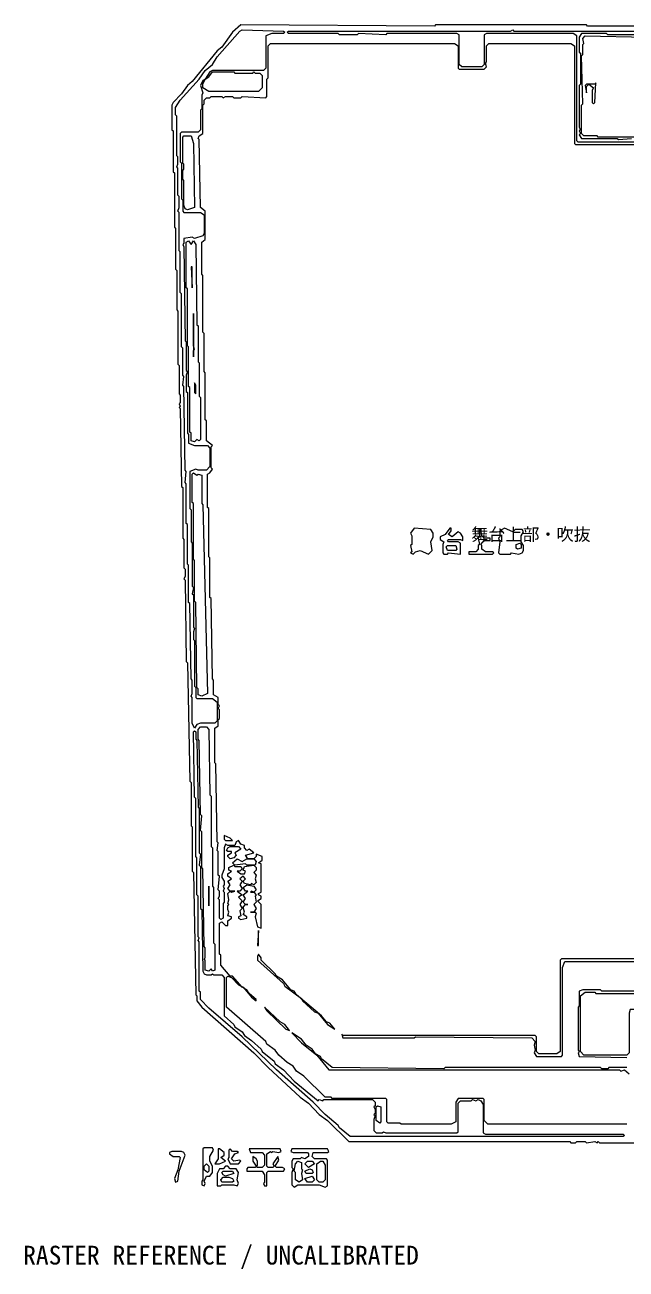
# Model space of a CAD drawing. Header units: millimetres. Extents: x -943 to 53669, y -4146 to 35616.
# Drawn here: x -943 to 18281, y -4146 to 35616 of the extents above; entities that cross this region are included whole.
import ezdxf

# ---------------------------------------------------------------- set-up
doc = ezdxf.new("R2010")
doc.units = ezdxf.units.MM
for name, color, linetype, lineweight, true_color in [('ANNOTATION', 7, 'Continuous', 18, 0x50555f), ('EDITABLE_ROOM_LABELS', 7, 'Continuous', 18, 0x50555f), ('RASTER_CONTOURS', 7, 'Continuous', 18, 0x50555f)]:
    doc.layers.add(name, color=color, linetype=linetype, lineweight=lineweight, true_color=true_color)
doc.styles.add('JAPANESE', font='msgothic.ttc')

msp = doc.modelspace()

# ---------------------------------------------------------------- linework, layer by layer
at = {"layer": 'RASTER_CONTOURS'}
for points in [[(19287, 35576), (17047, 35576), (17009, 35616), (12188, 35616), (12150, 35576), (5963, 35616), (5697, 35379), (5356, 34906), (5204, 34788), (4407, 33802), (4255, 33684), (4065, 33408), (3799, 33132), (3761, 33053), (3761, 32264), (3799, 32225), (3799, 30923), (3837, 30884), (3837, 29149), (3875, 29110), (3875, 27808), (3913, 27769), (3913, 26507), (3951, 26468), (3951, 24772), (3989, 24733), (3989, 23826), (4027, 23786), (4027, 23550), (3989, 23510), (4027, 23432), (3989, 23392), (4027, 23353), (4065, 20868), (4103, 20829), (4103, 19212), (4141, 19173), (4141, 18266), (4179, 18227), (4179, 17990), (4141, 17911), (4179, 17872), (4217, 15269), (4255, 15230), (4331, 11444), (4369, 11405), (4369, 10025), (4407, 9985), (4407, 8566), (4445, 8527), (4521, 4623), (4559, 4583), (4559, 4426), (4710, 4229), (6381, 2770), (6836, 2296), (7861, 1350), (8127, 1153), (8468, 798), (8734, 601), (9417, -69), (16478, -69), (16516, -109), (16667, -109), (16705, -69), (16971, -69), (17009, -109), (17275, -69), (17351, -109), (17389, -69), (17427, -109), (21830, -109)], [(18983, 31870), (16743, 31870), (16705, 31909), (16705, 35261), (16591, 35340), (13820, 35340), (13745, 35300), (13745, 34354), (13669, 34275), (13023, 34275), (12947, 34354), (12947, 35300), (12871, 35340), (10632, 35340), (10594, 35300), (9721, 35340), (9683, 35300), (9114, 35300), (9076, 35340), (7481, 35340), (7443, 35379), (7481, 35419), (14580, 35419), (14656, 35458), (14694, 35419), (18603, 35419)], [(18300, 483), (13858, 483), (13745, 601), (13745, 1271), (13707, 1311), (12909, 1311), (12834, 1192), (12834, 561), (12682, 483), (11087, 483), (11049, 522), (10670, 522), (10632, 561), (10632, 1271), (10594, 1311), (8886, 1311), (8848, 1350), (8658, 1350), (7975, 2020), (7747, 2178), (7633, 2336), (7443, 2454), (7178, 2691), (7064, 2848), (6798, 3046), (6760, 3124), (5507, 4229), (5507, 5175), (5545, 5214), (5659, 5175), (5887, 4938), (6039, 4859), (6305, 4544), (6456, 4426), (6456, 4465), (6229, 4662), (6153, 4781), (6001, 4859), (5697, 5214), (5621, 5214), (5318, 5569), (5318, 5885), (5280, 5924), (5280, 6910), (5356, 6949), (5470, 6831), (5545, 6831), (5545, 6989), (5659, 7068), (5659, 7107), (5545, 7146), (5583, 7265), (5545, 7344), (5545, 7462), (5583, 7501), (5545, 7541), (5583, 7659), (5545, 7856), (5621, 7935), (5659, 7896), (5773, 7935), (5621, 7935), (5545, 8014), (5621, 8132), (5545, 8250), (5659, 8329), (5545, 8408), (5545, 8487), (5659, 8566), (5583, 8605), (5583, 8684), (5735, 8763), (5773, 8724), (5963, 8724), (6001, 8645), (5925, 8566), (5849, 8566), (5963, 8487), (6077, 8487), (6115, 8566), (6039, 8605), (6077, 8724), (6381, 8763), (6456, 8684), (6456, 8605), (6381, 8527), (6456, 8448), (6418, 8329), (6456, 8211), (6381, 8132), (6305, 8172), (6267, 8132), (6077, 8172), (6039, 8250), (6115, 8329), (6039, 8408), (5925, 8329), (6001, 8250), (5925, 8132), (6001, 8014), (5925, 7935), (5849, 7935), (6001, 7817), (5887, 7738), (6001, 7620), (5925, 7501), (6001, 7383), (5925, 7304), (5963, 7146), (5887, 7107), (5887, 7068), (5963, 7028), (6153, 7068), (6153, 7107), (6039, 7186), (6077, 7265), (6039, 7422), (6115, 7501), (6191, 7501), (6115, 7501), (6039, 7580), (6115, 7698), (6039, 7817), (6191, 7935), (6115, 7935), (6039, 8053), (6153, 8132), (6381, 8093), (6456, 7974), (6381, 7896), (6305, 7935), (6267, 7896), (6381, 7896), (6456, 7817), (6418, 7777), (6456, 7580), (6381, 7501), (6456, 7383), (6381, 7265), (6267, 7265), (6418, 7265), (6456, 7225), (6418, 7107), (6494, 6792), (6608, 6752), (6608, 7501), (6494, 7620), (6608, 7698), (6608, 7777), (6532, 7817), (6532, 7856), (6608, 7896), (6608, 8803), (6532, 8842), (6646, 8921), (6646, 9039), (6456, 9118), (6456, 9039), (6381, 8960), (6191, 8960), (6115, 9079), (6381, 9157), (6229, 9276), (6153, 9236), (6077, 9315), (6077, 9394), (5963, 9433), (5887, 9552), (5811, 9512), (5773, 9394), (5545, 9394), (5470, 9433), (5432, 9315), (5432, 8645), (5356, 8448), (5356, 8369), (5432, 8250), (5432, 8132), (5394, 8093), (5432, 8014), (5394, 7935), (5432, 7896), (5432, 7580), (5394, 7541), (5394, 7068), (5318, 7028), (5280, 7068), (5280, 7659), (5242, 7698), (5280, 7777), (5280, 7935), (5242, 7974), (5280, 8408), (5242, 8448), (5242, 9197), (5204, 9236), (5242, 9473), (5204, 9512), (5166, 11996), (5128, 12036), (5128, 13140), (5242, 13219), (5242, 13416), (5280, 13455), (5280, 13731), (5242, 13771), (5280, 13850), (5242, 13889), (5242, 14126), (5090, 14205), (5090, 14678), (5052, 14717), (5014, 17280), (4976, 17320), (4976, 18581), (4938, 18621), (4938, 20159), (4900, 20198), (4900, 21263), (4976, 21302), (5052, 21421), (5014, 21460), (5014, 22130), (5052, 22170), (4862, 22327), (4862, 22958), (4824, 22998), (4824, 24496), (4786, 24536), (4786, 25758), (4748, 25797), (4748, 27611), (4710, 27651), (4710, 28676), (4824, 28755), (4824, 29662), (4672, 29780), (4634, 31949), (4596, 31988), (4634, 32067), (4748, 32146), (4748, 33053), (4786, 33092), (4786, 33210), (4862, 33289), (4976, 33289), (5014, 33329), (5356, 33329), (5394, 33289), (5470, 33329), (5697, 33329), (5735, 33289), (5963, 33289), (6001, 33329), (6760, 33289), (6798, 33329), (6798, 33881), (6836, 33920), (6836, 34945), (6912, 35024), (12796, 35024), (12909, 34945), (12909, 34236), (12947, 34196), (13745, 34196), (13820, 34275), (13782, 34393), (13820, 34433), (13820, 34945), (13896, 35024), (16516, 35024), (16629, 34945), (16629, 31830), (16667, 31791), (18907, 31791)], [(18983, 35300), (17692, 35300), (17654, 35340), (16857, 35340), (16781, 35221), (16781, 34748), (16819, 34709), (16819, 33723), (16781, 33684), (16781, 32343), (16819, 32264), (16781, 32225), (16819, 32146), (16781, 32106), (16857, 31988), (17996, 31988), (18034, 31949), (18451, 31988)], [(18907, 32028), (17389, 32028), (17351, 32067), (16933, 32067), (16857, 32146), (16857, 33053), (16895, 33092), (16857, 34630), (16895, 34669), (16895, 34985), (16933, 35024), (16895, 35182), (16971, 35261), (18945, 35221)], [(20008, 5766), (16212, 5766), (16174, 5727), (16174, 2809), (16060, 2730), (15491, 2730), (15415, 2809), (15415, 3282), (15377, 3322), (9227, 3322), (9189, 3361), (9227, 3243), (11505, 3243), (11543, 3282), (15263, 3243), (15377, 3124), (15339, 3006), (15377, 2848), (15339, 2770), (15415, 2651), (16212, 2651), (16250, 2691), (16250, 5490), (16326, 5687), (19400, 5687)], [(19438, 4741), (17502, 4741), (17464, 4781), (16895, 4781), (16781, 4741), (16781, 4268), (16743, 4229), (16743, 2848), (16781, 2809), (16743, 2770), (16781, 2651), (18300, 2612)], [(18300, 2296), (17730, 2296), (17692, 2257), (17502, 2257), (17464, 2296), (12492, 2296), (12454, 2257), (8886, 2296), (8544, 2572), (8506, 2651), (8354, 2730), (8241, 2888), (8051, 3006), (7899, 3203), (7595, 3400), (7899, 3085), (8392, 2691), (8772, 2218), (18072, 2218), (18110, 2178), (18224, 2218), (18376, 2099)]]:
    msp.add_lwpolyline(points, dxfattribs=at)
for points in [[(7329, 35419), (7367, 35379), (7329, 35340), (6950, 35340), (6760, 35261), (6760, 34236), (6684, 34157), (5052, 34157), (4976, 34117), (4824, 33881), (4748, 33841), (4672, 33684), (4748, 33447), (4710, 33368), (4710, 32934), (4672, 32895), (4672, 32264), (4596, 32185), (4065, 32185), (4027, 32146), (4027, 31239), (4065, 31199), (4065, 30056), (4103, 30017), (4103, 29662), (4141, 29622), (4672, 29622), (4786, 29543), (4786, 28952), (4748, 28873), (4483, 28794), (4407, 28834), (4141, 28794), (4141, 28636), (4103, 28597), (4141, 28518), (4179, 25521), (4217, 25482), (4217, 24575), (4255, 24536), (4217, 24417), (4217, 23905), (4255, 23865), (4255, 22564), (4293, 22525), (4293, 22249), (4483, 22170), (4900, 22170), (4976, 22091), (4976, 21499), (4862, 21381), (4596, 21381), (4521, 21421), (4331, 21342), (4331, 20159), (4369, 20119), (4369, 19094), (4407, 19055), (4407, 17675), (4445, 17635), (4407, 17438), (4445, 17399), (4445, 16373), (4483, 16334), (4445, 16216), (4445, 15979), (4483, 15940), (4483, 14481), (4521, 14441), (4521, 14126), (4559, 14086), (5052, 14086), (5204, 13968), (5204, 13377), (5128, 13298), (4672, 13298), (4559, 13258), (4483, 13140), (4407, 13298), (4407, 14126), (4369, 14165), (4407, 14244), (4407, 14678), (4369, 14717), (4331, 17123), (4293, 17162), (4293, 18345), (4255, 18384), (4255, 19646), (4217, 19686), (4217, 20947), (4179, 20987), (4217, 21342), (4179, 21381), (4141, 24062), (4103, 24102), (4141, 24378), (4103, 24417), (4103, 25285), (4065, 25324), (4065, 27020), (4027, 27059), (4027, 28360), (3989, 28400), (3989, 29622), (3951, 29662), (3989, 29780), (3989, 30135), (3951, 30174), (3951, 31042), (3913, 31081), (3951, 31160), (3951, 31397), (3913, 31436), (3913, 32698), (3875, 32737), (3875, 32974), (4027, 33210), (4634, 33881), (4824, 34157), (5052, 34354), (5204, 34591), (5925, 35419), (6001, 35458)], [(4748, 33723), (4824, 33881), (4938, 33960), (5052, 34117), (5735, 34117), (5773, 34078), (6343, 34078), (6381, 34117), (6418, 34078), (6570, 34078), (6646, 33999), (6646, 33605), (6532, 33486), (4938, 33486), (4748, 33605)], [(17313, 33763), (17275, 33723), (17009, 33723), (16971, 33684), (17009, 33447), (17009, 33644), (17085, 33723), (17237, 33605), (17199, 33526), (17199, 33132), (17237, 33092), (17275, 33132)], [(4141, 32067), (4369, 32067), (4445, 31830), (4483, 29780), (4255, 29701), (4179, 29741), (4141, 29859), (4141, 30647), (4103, 30687), (4103, 30963), (4141, 31002), (4141, 31160), (4103, 31199), (4103, 32028)], [(4293, 28715), (4369, 28597), (4445, 28715), (4521, 28597), (4559, 26034), (4596, 25995), (4596, 24851), (4634, 24812), (4634, 23747), (4672, 23708), (4672, 22367), (4634, 22327), (4559, 22367), (4483, 22288), (4369, 22327), (4369, 22564), (4331, 22603), (4331, 24023), (4293, 24062), (4293, 25324), (4255, 25364), (4255, 27177), (4217, 27217), (4217, 28676)], [(4369, 27887), (4407, 27217), (4407, 27887)], [(4445, 26389), (4445, 25009), (4445, 25206), (4483, 25245), (4445, 25364)], [(4483, 24181), (4483, 23865), (4521, 23826), (4521, 24102)], [(4445, 21302), (4559, 21223), (4596, 21263), (4710, 21223), (4710, 20316), (4748, 20277), (4900, 14244), (4710, 14165), (4596, 14205), (4596, 14402), (4559, 14441), (4521, 17162), (4483, 17201), (4483, 18503), (4445, 18542), (4445, 20316), (4407, 20356), (4407, 21263)], [(11505, 19528), (11391, 19370), (11429, 19291), (11429, 19015), (11391, 18976), (11429, 18779), (11391, 18739), (11467, 18700), (11543, 18779), (11695, 18818), (11960, 18700), (12074, 18818), (12036, 19094), (12112, 19252), (12112, 19370), (12036, 19488)], [(12644, 19528), (12492, 19331), (12340, 19252), (12340, 19173), (12454, 19094), (12416, 19015), (12416, 18739), (12454, 18700), (12568, 18700), (12606, 18739), (12985, 18700), (12985, 19055), (12909, 19094), (12606, 19094), (12568, 19134), (12606, 19173), (12985, 19173), (13061, 19134), (13061, 19252), (12985, 19370), (12909, 19410), (12720, 19252), (12606, 19331), (12682, 19449), (12682, 19528)], [(13593, 19488), (13593, 19252), (13555, 19212), (13593, 19015), (13555, 18976), (13555, 18857), (13479, 18779), (13251, 18779), (13251, 18700), (14010, 18700), (14048, 18739), (14010, 18779), (13782, 18779), (13669, 18857), (13669, 18976), (13631, 19015), (13745, 19134), (13934, 19134), (13934, 19212), (13745, 19212), (13669, 19291), (13631, 19488)], [(14238, 19449), (14238, 19252), (14200, 19212), (14238, 19094), (14200, 18739), (14238, 18700), (14580, 18700), (14618, 18739), (14845, 18700), (14959, 18739), (14997, 18818), (14997, 18976), (14921, 19094), (14921, 19291), (14997, 19410), (14959, 19488), (14731, 19488), (14656, 19410), (14390, 19528)], [(12530, 18936), (12568, 18976), (12834, 18976), (12871, 18857), (12834, 18818), (12568, 18818)], [(14769, 19015), (14883, 19055), (14921, 19015), (14921, 18897), (14807, 18857), (14769, 18897)], [(4672, 13179), (4862, 13179), (4938, 13101), (4976, 11011), (5014, 10971), (5014, 9355), (5052, 9315), (5052, 8093), (5090, 8053), (5090, 6279), (5128, 6240), (5128, 5411), (5052, 5372), (5014, 5451), (4938, 5372), (4824, 5411), (4824, 5727), (4786, 5766), (4824, 5806), (4824, 6121), (4786, 6161), (4748, 8645), (4710, 8684), (4710, 9828), (4672, 9867), (4710, 10340), (4672, 10380), (4634, 12746), (4596, 12785), (4596, 13101)], [(4445, 13022), (4483, 13061), (4521, 13022), (4521, 12785), (4559, 12746), (4596, 10616), (4634, 10577), (4634, 9157), (4672, 9118), (4634, 8763), (4672, 8724), (4672, 7383), (4710, 7344), (4748, 5372), (4786, 5293), (4862, 5254), (5014, 5254), (5052, 5293), (5090, 5254), (5356, 5254), (5432, 5175), (5432, 3952), (5735, 3676), (5773, 3598), (6001, 3440), (6077, 3322), (6305, 3164), (6608, 2888), (6646, 2809), (7026, 2494), (7064, 2415), (7329, 2218), (7671, 1863), (8430, 1232), (8468, 1271), (8582, 1232), (8620, 1271), (10176, 1271), (10252, 1192), (10252, 1074), (10214, 1035), (10252, 956), (10252, 837), (10214, 798), (10252, 759), (10214, 640), (10214, 285), (10290, 207), (10480, 207), (10518, 246), (10594, 207), (12871, 207), (12909, 246), (12909, 1153), (12985, 1232), (13327, 1232), (13365, 1271), (13479, 1232), (13555, 1271), (13631, 1232), (13707, 1113), (13707, 207), (13782, 167), (18186, 167), (18224, 128), (18186, 88), (9455, 88), (9114, 364), (9076, 443), (8658, 798), (8278, 1192), (7102, 2218), (6001, 3282), (4938, 4189), (4672, 4465), (4672, 4702), (4634, 4741), (4634, 6318), (4596, 6358), (4634, 6437), (4596, 6476), (4596, 7777), (4559, 7817), (4559, 9000), (4521, 9039), (4521, 10892), (4483, 10932)], [(5432, 9709), (5432, 9591), (5470, 9552), (5697, 9552), (5621, 9631)], [(5545, 9039), (5545, 9079), (5659, 9157), (5659, 9197), (5545, 9197), (5507, 9236), (5545, 9315), (5621, 9355), (5887, 9355), (5963, 9276), (5773, 9157), (5811, 9079), (5735, 9000), (5621, 8960)], [(5697, 8842), (5849, 8960), (6001, 8881), (6153, 8960), (6381, 8960), (6456, 8881), (6418, 8763), (6153, 8763), (6115, 8803), (5773, 8763)], [(4938, 8093), (4938, 7462)], [(6532, 6673), (6494, 6200), (6532, 6200)], [(6532, 5924), (6494, 5845), (6494, 5727), (7329, 4978), (7367, 4899), (7899, 4505), (7937, 4426), (8316, 4071), (8430, 4031), (8734, 3676), (8962, 3519), (8810, 3716), (8696, 3755), (8544, 3952), (7747, 4623), (7671, 4741), (7557, 4781), (7292, 5096), (7102, 5214), (7064, 5293), (6608, 5727), (6608, 5806)], [(16819, 2809), (16819, 4583), (16971, 4702), (17275, 4702), (17313, 4662), (20539, 4662), (20577, 4623), (20615, 4662), (20653, 4623), (20729, 4662), (20767, 4623), (20881, 4623), (20957, 4505), (20957, 4268), (20881, 4150), (18413, 4150), (18376, 4031), (18376, 2770), (18300, 2691), (16933, 2691)], [(6722, 4229), (6798, 4110), (7405, 3519), (7519, 3479), (7367, 3676), (7216, 3755)], [(10328, 1074), (10442, 1035), (10442, 561), (10404, 522), (10290, 601), (10290, 1035)], [(4065, -385), (3761, -385), (3685, -424), (3685, -464), (3799, -543), (3989, -543), (4027, -582), (3951, -976), (3837, -1252), (3875, -1371), (3951, -1331), (3989, -1016), (4179, -503), (4141, -424)], [(5052, -267), (4786, -267), (4748, -306), (4748, -1292), (4710, -1331), (4710, -1450), (4786, -1489), (4824, -1410), (4786, -1331), (4862, -1174), (4976, -1174), (5052, -1055), (5052, -858), (4976, -700), (4976, -543), (5090, -346)], [(5280, -306), (5242, -306), (5242, -622), (5128, -779), (5280, -779), (5470, -700), (5318, -582), (5432, -503), (5432, -424)], [(5621, -306), (5583, -346), (5583, -582), (5545, -622), (5621, -779), (5887, -779), (5963, -700), (5925, -661), (5735, -700), (5659, -622), (5773, -464), (5887, -424), (5849, -385), (5697, -385)], [(6229, -306), (6267, -424), (6646, -424), (6722, -503), (6722, -819), (6646, -898), (6494, -898), (6456, -858), (6494, -819), (6494, -700), (6456, -622), (6343, -543), (6343, -700), (6456, -858), (6418, -898), (6191, -898), (6153, -937), (6153, -1016), (6646, -1016), (6722, -1134), (6722, -1371), (6684, -1410), (6722, -1489), (6798, -1489), (6798, -1055), (6836, -1016), (7329, -1016), (7367, -937), (7292, -898), (7102, -898), (7064, -858), (7178, -661), (7140, -543), (6988, -779), (7026, -858), (6988, -898), (6836, -898), (6798, -858), (6798, -464), (6912, -385), (6950, -424), (6988, -385), (7178, -424), (7254, -385), (7216, -306)], [(7557, -385), (7633, -424), (8089, -424), (8127, -464), (8127, -543), (8013, -622), (7899, -582), (7861, -622), (7633, -622), (7595, -700), (7595, -898), (7633, -937), (7595, -1055), (7595, -1450), (7671, -1528), (7785, -1450), (8468, -1450), (8658, -1528), (8734, -1489), (8734, -661), (8696, -622), (8316, -622), (8241, -543), (8278, -424), (8734, -424), (8772, -385), (8734, -306), (7595, -306)], [(4862, -779), (4938, -858), (4938, -1016), (4900, -1055), (4786, -976), (4786, -858)], [(7785, -700), (7899, -740), (7899, -937), (7937, -976), (7899, -1095), (7937, -1292), (7823, -1371), (7709, -1292), (7709, -1055), (7671, -1016), (7709, -779)], [(8013, -779), (8089, -700), (8241, -700), (8316, -779), (8127, -898)], [(8506, -700), (8582, -700), (8658, -819), (8658, -1292), (8582, -1371), (8468, -1371), (8392, -1292), (8392, -779)], [(5204, -1095), (5204, -1489), (5318, -1489), (5356, -1450), (5735, -1450), (5849, -1489), (5887, -1410), (5849, -1292), (5887, -1055), (5811, -937), (5621, -937), (5545, -858), (5470, -858), (5394, -937), (5280, -937)], [(5356, -1055), (5394, -1016), (5697, -1016), (5735, -1095), (5470, -1174), (5394, -1134)], [(8013, -1016), (8165, -937), (8241, -976), (8278, -1055), (8241, -1095), (8051, -1095)], [(8013, -1252), (8241, -1174), (8316, -1292), (8241, -1371), (8089, -1371)], [(5318, -1292), (5394, -1213), (5583, -1213), (5697, -1252), (5735, -1331), (5697, -1371), (5356, -1371)]]:
    msp.add_lwpolyline(points, close=True, dxfattribs=at)

# ---------------------------------------------------------------- texts
at = {"layer": 'ANNOTATION', "style": 'JAPANESE'}
msp.add_text('RASTER REFERENCE / UNCALIBRATED', height=600, dxfattribs=at).set_placement((-1000, -4000))
at = {"layer": 'EDITABLE_ROOM_LABELS', "style": 'JAPANESE'}
msp.add_text('舞台上部・吹抜', height=400, dxfattribs=at).set_placement((13327, 19134))

doc.saveas('drawing.dxf')
